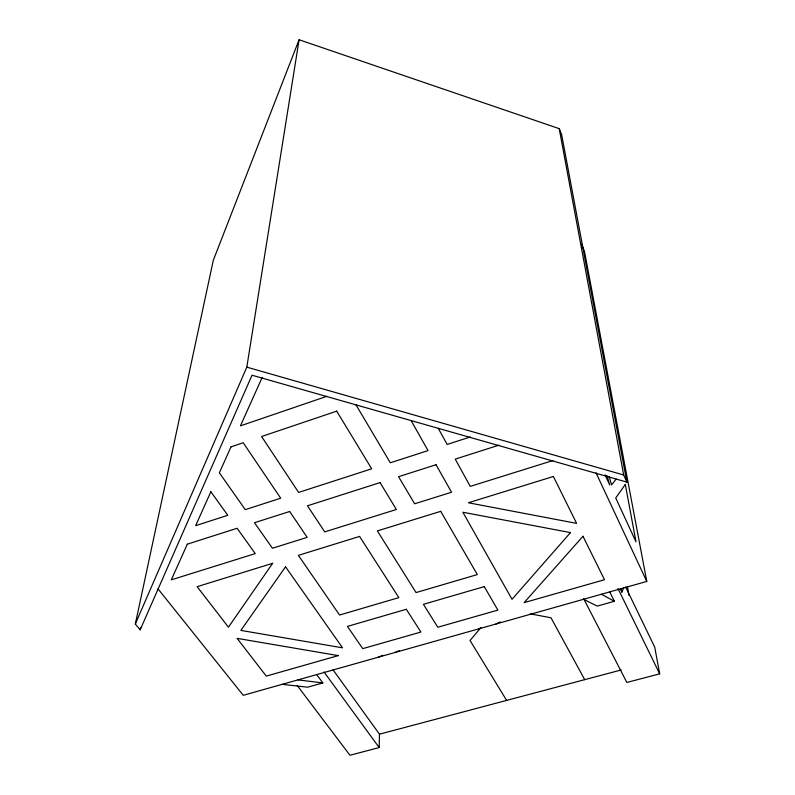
<?xml version="1.0" encoding="UTF-8"?>
<svg xmlns="http://www.w3.org/2000/svg" width="795" height="795" viewBox="0 0 795 795"><rect width="100%" height="100%" fill="white"/><g stroke="black" fill="none" stroke-linecap="round" stroke-linejoin="round"><path stroke-width="1.19" d="M297.211 685.489L349.949 755.25L379.175 747.568L379.483 734.183L333.045 669.847M135.319 624.045L246.808 367.141L299.099 39.75L559.223 128.661L561.658 134.693L626.887 482.108L252.015 375.22L140.168 629.849L135.319 624.045L213.298 260.323L299.099 39.75M140.168 629.849L140.685 627.414M620.319 588.896L621.899 592.146L623.747 587.664M262.121 377.555L240.438 425.852L326.685 396.377M616.145 479.097L611.584 484.9L609.099 476.583M480.677 627.871L470.034 640.472L506.634 700.405M495.911 624.015L500.244 621.938M478.759 628.855L480.896 627.851M394.837 652.536L399.309 650.618M378.41 657.177L382.812 655.309M470.282 436.972L447.138 444.445L438.244 428.286M498.843 445.2L455.227 459.122L470.252 486.391L552.952 460.534M581.582 244.284L584.424 251.121L646.782 581.443L243.26 695.317L157.996 588.847M317.016 675.025L322.84 682.935L307.645 687.188L282.195 684.336M609.586 591.569L614.406 601.278L597.244 606.088L583.52 599.291M379.483 734.183L621.183 669.966M625.635 586.978L654.752 647.229L659.681 673.842L626.857 682.468L583.6 598.565M297.956 679.884L322.84 682.935M530.474 613.899L550.985 617.775L584.713 679.655M246.808 367.141L623.687 474.993L626.887 482.108M601.427 594.243L614.406 601.278M324.012 671.944L379.175 747.568M355.882 404.665L390.325 462.789L428.048 450.606L411.045 420.485M617.993 588.568L659.681 673.842M596.011 472.757L646.782 581.443M605.035 474.834L609.715 484.97L606.883 475.48M559.223 128.661L623.687 474.993M627.454 586.809L628.934 595.356M621.501 589.741L621.899 592.146M187.322 544.178L171.313 579.843L255.265 553.598L237.099 528.278L187.322 544.178M210.864 491.737L195.63 525.684L227.777 515.299L210.864 491.737M231.007 446.86L219.36 472.816L245.277 509.645L280.695 498.207L243.2 442.745L231.007 446.86M272.645 563.317L228.453 627.185L197.13 586.67L272.645 563.317M285.524 566.815L240.865 630.395L342.546 647.836L285.524 566.815M625.317 484.413L615.728 497.978L636.01 541.872L625.317 484.413M570.482 532.6L512.03 599.301L462.869 512.248L570.482 532.6M582.983 536.257L524.104 602.64L604.508 579.724L582.983 536.257M336.712 411.144L261.595 436.525L298.612 492.423L371.692 468.812L336.712 411.144M289.668 511.483L254.489 522.722L272.437 548.232L307.178 537.37L289.668 511.483M380.06 482.605L307.466 505.799L324.738 531.885L396.367 509.486L380.06 482.605M436.028 464.727L398.563 476.692L414.622 503.782L451.56 492.234L436.028 464.727M359.588 536.426L298.383 555.357L339.564 615.032L398.842 597.631L359.588 536.426M440.718 511.334L377.377 530.921L416.063 592.573L477.318 574.576L440.718 511.334M553.39 476.473L468.394 502.768L576.604 523.368L553.39 476.473M406.315 609.288L347.415 626.41L362.749 648.631L420.923 632.055L406.315 609.288M484.284 586.621L423.427 604.309L437.807 627.235L497.889 610.113L484.284 586.621M338.253 655.607L266.295 676.118L237.089 638.355L338.253 655.607"/></g></svg>
